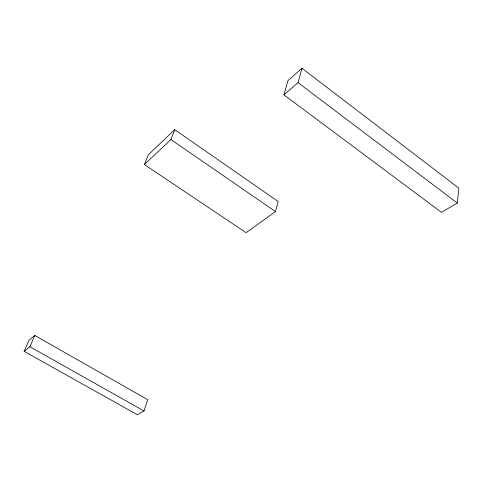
<?xml version="1.0" encoding="UTF-8"?>
<svg xmlns="http://www.w3.org/2000/svg" width="483" height="483" viewBox="0 0 483 483"><rect width="100%" height="100%" fill="white"/><g stroke="black" fill="none" stroke-linecap="round" stroke-linejoin="round"><path stroke-width="0.72" d="M457.316 203.053L458.85 188.159L301.99 68.302L287.977 80.589L283.889 94.837L441.51 212.339L457.316 203.053L298.029 82.629L301.99 68.302M275.503 211.596L278.178 201.502L174.689 129.643L148.299 154.832L144.423 164.552L246.113 232.691L275.503 211.596L170.904 139.539L174.689 129.643M144.031 411.003L147.701 399.683L34.8 335.45L29.028 340.147L24.15 351.358L137.293 414.698L144.031 411.003L29.922 346.752L24.15 351.358M29.922 346.752L34.8 335.45M144.423 164.552L170.904 139.539M283.889 94.837L298.029 82.629"/></g></svg>
